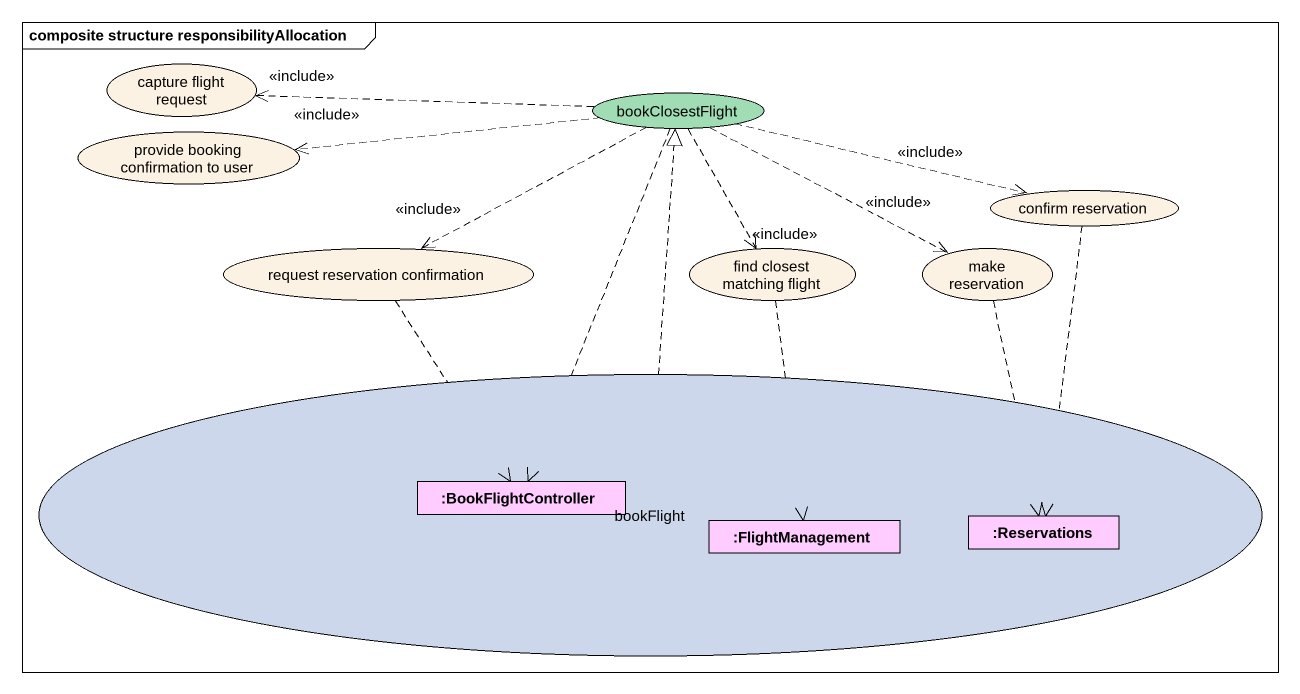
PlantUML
@startuml
mainframe composite structure responsibilityAllocation
usecase "capture flight request" as capture_flight_request
usecase bookClosestFlight #A0DCB4
usecase "provide booking confirmation to user" as provide_booking
usecase "confirm reservation" as confirm_reservation
usecase "request reservation confirmation" as request_reservation
usecase "find closest matching flight" as find_closest_matching_flight
usecase "make reservation" as make_reservation
usecase bookFlight #CDD7EB
rectangle ":BookFlightController" as BookFlightController #FFCCFF
rectangle ":FlightManagement" as FlightManagement #FFCCFF
rectangle ":Reservations" as Reservations #FFCCFF
bookClosestFlight .left.> capture_flight_request : <<include>>
bookClosestFlight .left.> provide_booking : <<include>>
bookClosestFlight .right.> confirm_reservation : <<include>>
bookClosestFlight .left.> request_reservation : <<include>>
bookClosestFlight ..> find_closest_matching_flight : <<include>>
bookClosestFlight .right.> make_reservation : <<include>>
bookClosestFlight ..> BookFlightController
confirm_reservation ..> Reservations
request_reservation ..> BookFlightController
find_closest_matching_flight ..> FlightManagement
make_reservation ..> Reservations
bookFlight .up.|> bookClosestFlight
@enduml
